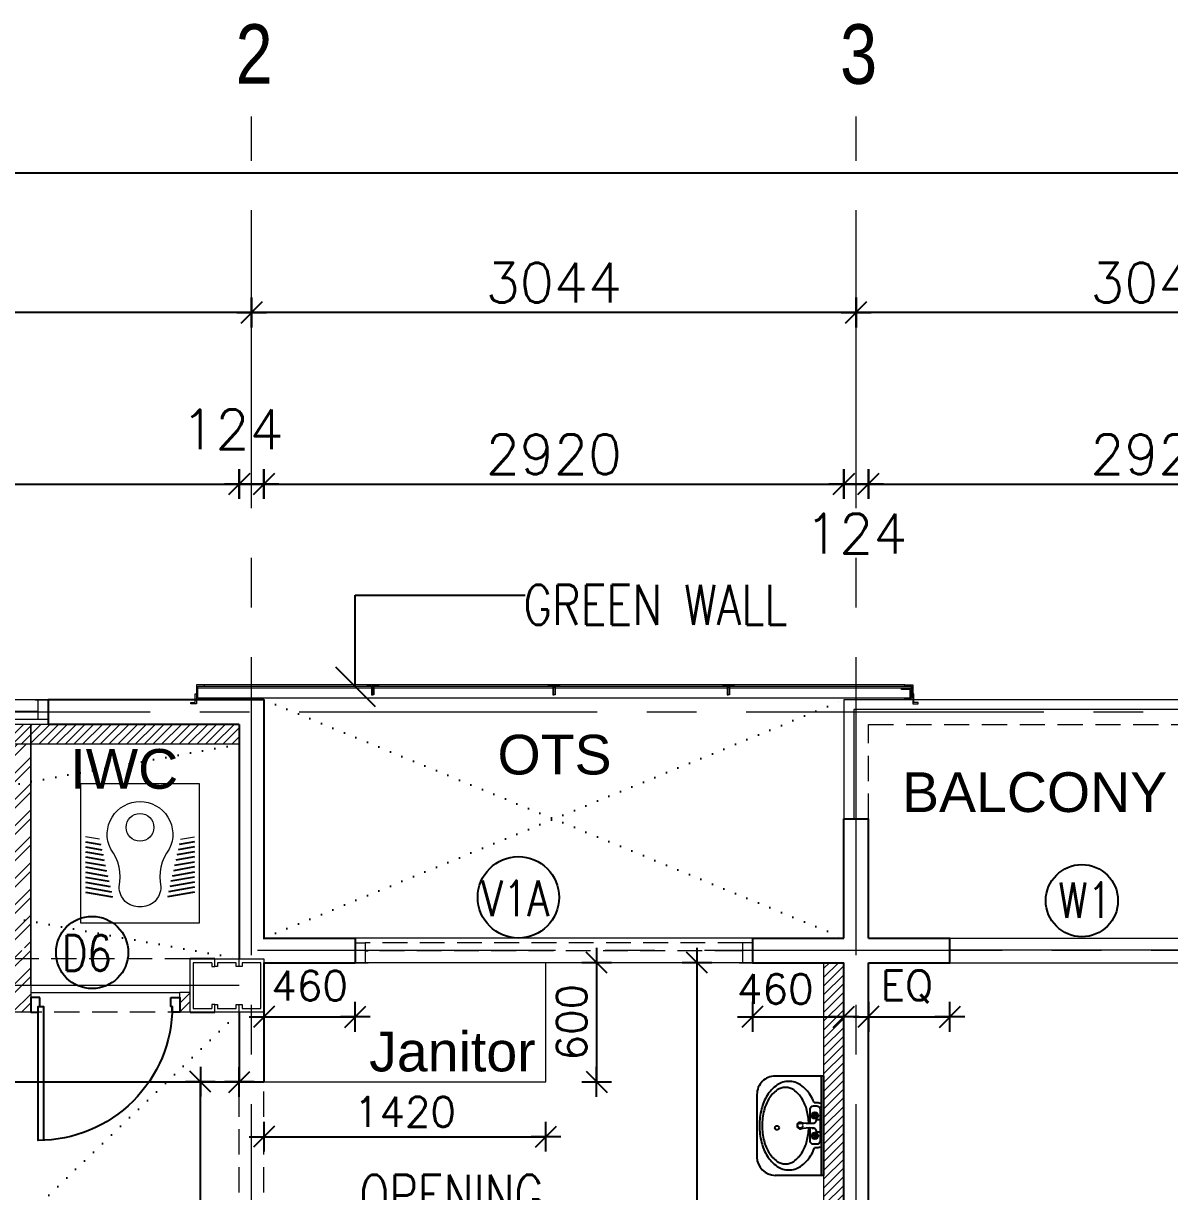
# Model space of a CAD drawing. Header units: inches. Extents: x -234845 to -176446, y -524542 to -442800.
# Drawn here: x -224339 to -218567, y -471123 to -465241 of the extents above; entities that cross this region are included whole.
import ezdxf
from ezdxf.enums import TextEntityAlignment as Align

# ---------------------------------------------------------------- set-up
doc = ezdxf.new("R2010")
doc.units = ezdxf.units.IN
doc.header["$MEASUREMENT"] = 0
doc.header["$PDMODE"] = 34
doc.header["$PDSIZE"] = -10
for name, pattern in [('CENTER2', [1.125, 0.75, -0.125, 0.125, -0.125]), ('DASHED', [19.05, 12.7, -6.35]), ('DOT2', [0.125, 0, -0.125]), ('HIDDEN', [0.375, 0.25, -0.125])]:
    doc.linetypes.add(name, pattern=pattern)
for name, color, linetype in [('ADOOR', 14, 'Continuous'), ('arrow', 23, 'Continuous'), ('ATT', 33, 'Continuous'), ('COLUMN', 6, 'Continuous'), ('Dim dotted', 30, 'Continuous'), ('Dimension', 10, 'Continuous'), ('DOOR', 34, 'Continuous'), ('fur', 34, 'Continuous'), ('GA', 4, 'Continuous'), ('GFRG PANELS', 4, 'Continuous'), ('GRID-TAGS', 31, 'Continuous'), ('HATCH', 252, 'Continuous'), ('MISC', 2, 'Continuous'), ('rail', 11, 'Continuous'), ('STEPS', 161, 'Continuous'), ('win tag', 144, 'Continuous')]:
    doc.layers.add(name, color=color, linetype=linetype)
for name, color, linetype, lineweight in [('Grid', 254, 'Continuous', 15), ('TEXT', 32, 'Continuous', 18), ('win', 14, 'Continuous', 13)]:
    doc.layers.add(name, color=color, linetype=linetype, lineweight=lineweight)
doc.styles.add('ARIAL', font='arial.ttf')
doc.styles.add('RMTXT', font='romans.shx')
doc.styles.add('ROMANS', font='romans.shx', dxfattribs={"width": 0.8})
doc.styles.get("Standard").update_dxf_attribs({"font": 'arial.ttf'})
doc.styles.add('style1', font='romans.shx', dxfattribs={"width": 0.8})
doc.dimstyles.new('ELEV-DIM', dxfattribs={"dimtxt": 150, "dimasz": 1, "dimexe": 100, "dimexo": 150, "dimgap": 50, "dimtad": 1, "dimdec": 0, "dimzin": 0, "dimdsep": 46, "dimtxsty": 'RMTXT', "dimblk": 'ARH4', "dimcen": 0.09375, "dimdle": 100, "dimse1": 1, "dimse2": 1, "dimclrd": 256, "dimclre": 256, "dimclrt": 151, "dimadec": 0, "dimazin": 0, "dimtfac": 50, "dimtdec": 0, "dimtofl": 0, "dimtmove": 2, "dimatfit": 3, "dimldrblk": 'OBLIQUE', "dimfxl": 1, "dimtolj": 1, "dimtzin": 0, "dimlwd": -1, "dimlwe": -1, "dimarcsym": 0})

# ---------------------------------------------------------------- blocks, each defined once
blk = doc.blocks.new('W')
at = {"layer": 'win'}
for p, q in [((600, 124), (-600, 124)), ((600, 59), (-600, 59)), ((600, 0), (-600, 0))]:
    blk.add_line(p, q, dxfattribs=at)
blk = doc.blocks.new('ARH4')
for p, q in [((0, -75), (0, 75)), ((-53.033, -53.033), (53.033, 53.033)), ((75, 0), (-75, 0))]:
    blk.add_line(p, q)
blk = doc.blocks.new('*D601')
at = {"layer": 'DEFPOINTS', "color": 0, "transparency": 16777216}
for p in [(-229486, -465994.9), (-229486, -466581.9), (-189644, -468478)]:
    blk.add_point(p, dxfattribs=at)
at = {"layer": 'Dimension', "transparency": 16777216}
blk.add_line((-189645, -465994.9), (-229485, -465994.9), dxfattribs=at)
at = {"layer": 'Dimension', "transparency": 16777216, "rotation": 180}
blk.add_blockref('ARH4', (-229486, -465994.9), dxfattribs=at)
at = {"layer": 'Dimension', "transparency": 16777216}
blk.add_blockref('ARH4', (-189644, -465994.9), dxfattribs=at)
at = {"layer": 'Dimension', "color": 151, "lineweight": 0, "transparency": 16777216, "insert": (-209565, -465844.9), "char_height": 200, "attachment_point": 5, "style": 'RMTXT'}
blk.add_mtext('\\A1;39842', dxfattribs=at)
blk = doc.blocks.new('_Oblique')
at = {"color": 0, "linetype": 'ByBlock', "lineweight": -2}
blk.add_line((-0.5, -0.5), (0.5, 0.5), dxfattribs=at)
blk = doc.blocks.new('*D611')
at = {"layer": 'DEFPOINTS', "color": 0, "transparency": 16777216}
for p in [(-220146, -466696.9), (-220146, -468109.1), (-217102, -469116.3)]:
    blk.add_point(p, dxfattribs=at)
at = {"layer": 'Dimension', "transparency": 16777216}
blk.add_line((-217103, -466696.9), (-220145, -466696.9), dxfattribs=at)
at = {"layer": 'Dimension', "transparency": 16777216, "rotation": 180}
blk.add_blockref('ARH4', (-220146, -466696.9), dxfattribs=at)
at = {"layer": 'Dimension', "transparency": 16777216}
blk.add_blockref('ARH4', (-217102, -466696.9), dxfattribs=at)
at = {"layer": 'Dimension', "color": 151, "lineweight": 0, "transparency": 16777216, "insert": (-218624, -466546.9), "char_height": 200, "attachment_point": 5, "style": 'RMTXT'}
blk.add_mtext('\\A1;3044', dxfattribs=at)
blk = doc.blocks.new('*D612')
at = {"layer": 'DEFPOINTS', "color": 0, "transparency": 16777216}
for p in [(-223190, -466696.9), (-220146, -468109.1), (-223190, -468596)]:
    blk.add_point(p, dxfattribs=at)
at = {"layer": 'Dimension', "transparency": 16777216}
blk.add_line((-220147, -466696.9), (-223189, -466696.9), dxfattribs=at)
at = {"layer": 'Dimension', "transparency": 16777216, "rotation": 180}
blk.add_blockref('ARH4', (-223190, -466696.9), dxfattribs=at)
at = {"layer": 'Dimension', "transparency": 16777216}
blk.add_blockref('ARH4', (-220146, -466696.9), dxfattribs=at)
at = {"layer": 'Dimension', "color": 151, "lineweight": 0, "transparency": 16777216, "insert": (-221668, -466546.9), "char_height": 200, "attachment_point": 5, "style": 'RMTXT'}
blk.add_mtext('\\A1;3044', dxfattribs=at)
blk = doc.blocks.new('A$C3FC92FCC')
at = {"layer": 'win'}
for p, q in [((-650, 124), (1350, 124)), ((-650, 100), (-600, 100)), ((-650, 100), (-600, 100)), ((-650, 0), (-650, 100)), ((-600, 100), (-600, 60)), ((-600, 60), (-585, 60)), ((-600, 60), (-600, 0)), ((1300, 60), (1285, 60)), ((1350, 100), (1300, 100)), ((1350, 100), (1300, 100)), ((1300, 100), (1300, 60)), ((1300, 60), (1300, 0)), ((1350, 0), (1350, 100)), ((-650, 0), (-585, 0)), ((-585, 0), (-650, 0)), ((-585, 0), (1285, 0)), ((1350, 0), (1285, 0)), ((1285, 0), (1350, 0))]:
    blk.add_line(p, q, dxfattribs=at)
at = {"layer": 'win', "linetype": 'HIDDEN', "ltscale": 500}
for p, q in [((-600, 100), (1300, 100)), ((-585, 60), (1285, 60))]:
    blk.add_line(p, q, dxfattribs=at)
blk = doc.blocks.new('*D627')
at = {"layer": 'DEFPOINTS', "color": 0, "transparency": 16777216}
for p in [(-229424, -466696.9), (-229424, -467263.8), (-223190, -467263.8)]:
    blk.add_point(p, dxfattribs=at)
at = {"layer": 'Dimension', "transparency": 16777216}
blk.add_line((-223191, -466696.9), (-229423, -466696.9), dxfattribs=at)
at = {"layer": 'Dimension', "transparency": 16777216, "rotation": 180}
blk.add_blockref('ARH4', (-229424, -466696.9), dxfattribs=at)
at = {"layer": 'Dimension', "transparency": 16777216}
blk.add_blockref('ARH4', (-223190, -466696.9), dxfattribs=at)
at = {"layer": 'Dimension', "color": 151, "lineweight": 0, "transparency": 16777216, "insert": (-226601.3, -466546.9), "char_height": 200, "attachment_point": 5, "style": 'RMTXT'}
blk.add_mtext('\\A1;6234', dxfattribs=at)
blk = doc.blocks.new('A$C22EE04D7')
at = {"layer": 'ADOOR', "linetype": 'Continuous', "lineweight": 0, "ltscale": 10}
blk.add_line((600, 8), (4193, 8), dxfattribs=at)
blk.add_lwpolyline([(650, 58), (600, 58), (600, 8), (606, 8), (606, 52), (650, 52), (650, 58)], dxfattribs=at)
at = {"layer": 'Dimension', "color": 2, "lineweight": 0}
for points in [[(633, 75), (593, 75), (593, 0), (633, 0), (633, 7), (600, 7), (600, 68), (633, 68), (633, 75)], [(1516, 24), (1522, 24), (1522, 74), (1494, 74), (1494, 68), (1516, 68), (1516, 24)], [(1528, 24), (1522, 24), (1522, 74), (1550, 74), (1550, 68), (1528, 68), (1528, 24)], [(2394, 24), (2400, 24), (2400, 74), (2372, 74), (2372, 68), (2394, 68), (2394, 24)], [(2406, 24), (2400, 24), (2400, 74), (2428, 74), (2428, 68), (2406, 68), (2406, 24)], [(3305.9, 24), (3311.9, 24), (3311.9, 74), (3283.9, 74), (3283.9, 68), (3305.9, 68), (3305.9, 24)], [(3317.9, 24), (3311.9, 24), (3311.9, 74), (3339.9, 74), (3339.9, 68), (3317.9, 68), (3317.9, 24)], [(4160, 75), (4200, 75), (4200, 0), (4160, 0), (4160, 7), (4193, 7), (4193, 68), (4160, 68), (4160, 75)], [(587, 30), (593, 30), (593, -20), (565, -20), (565, -14), (587, -14), (587, 30)], [(4206, 30), (4200, 30), (4200, -20), (4228, -20), (4228, -14), (4206, -14), (4206, 30)]]:
    blk.add_lwpolyline(points, dxfattribs=at)
at = {"layer": 'Dimension', "lineweight": 0}
for points in [[(600, 58), (1516, 58), (1516, 68), (600, 68)], [(1528, 58), (2394, 58), (2394, 68), (1528, 68)], [(2406, 58), (3305.9, 58), (3305.9, 68), (2406, 68)], [(3317.9, 58), (4193, 58), (4193, 68), (3317.9, 68)]]:
    blk.add_lwpolyline(points, close=True, dxfattribs=at)
at = {"layer": 'MISC', "color": 8, "lineweight": 0}
blk.add_line((633, 75), (4162, 75), dxfattribs=at)
blk = doc.blocks.new('D1000')
at = {"layer": 'DOOR'}
for points in [[(0, 940), (0, 1000), (100, 1000), (100, 950), (60, 950), (60, 940)], [(0, 60), (0, 0), (100, 0), (100, 50), (60, 50), (60, 60)]]:
    blk.add_lwpolyline(points, close=True, dxfattribs=at)
blk.add_lwpolyline([(60, 950, -0.414214), (960, 50), (60, 50), (60, 85), (959.3, 85)], format="xyb", dxfattribs=at)
blk = doc.blocks.new('*X7')
at = {"color": 0}
for p, q in [((29.55, 61.605), (29.704, 61.577)), ((29.55, 61.554), (29.716, 61.525)), ((29.55, 61.503), (29.728, 61.472)), ((29.55, 61.452), (29.74, 61.419)), ((29.55, 61.401), (29.752, 61.366)), ((29.55, 61.351), (29.764, 61.313)), ((29.55, 61.3), (29.776, 61.26)), ((29.55, 61.249), (29.788, 61.207)), ((29.55, 61.198), (29.8, 61.154)), ((29.55, 61.148), (29.812, 61.101)), ((29.55, 61.097), (29.824, 61.049))]:
    blk.add_line(p, q, dxfattribs=at)
blk = doc.blocks.new('AWC')
at = {"layer": 'fur', "lineweight": 0}
for p, q in [((0.56, 0.408), (0.535, 0.55)), ((0.56, -0.408), (0.535, -0.55))]:
    blk.add_line(p, q, dxfattribs=at)
blk.add_lwpolyline([(0, 0.6), (0, -0.6), (1.4, -0.6), (1.4, 0.6)], close=True, dxfattribs=at)
blk.add_lwpolyline([(0.658, 0.295, 0.221695), (1.04, 0.21, -0.428912), (1.24, 0, -0.428912), (1.04, -0.21, 0.221695), (0.658, -0.295, -0.558538), (0.18, 0, -0.558538)], format="xyb", close=True, dxfattribs=at)
blk.add_circle((0.44, 0), 0.14, dxfattribs=at)
at = {"layer": 'fur', "lineweight": 0, "xscale": -1, "rotation": 90}
blk.add_blockref('*X7', (62.19, 30.1), dxfattribs=at)
at = {"layer": 'fur', "lineweight": 0, "rotation": 90}
blk.add_blockref('*X7', (62.19, -30.1), dxfattribs=at)
blk = doc.blocks.new('WCA-P')
at = {"layer": 'fur', "lineweight": 0, "xscale": 500, "yscale": 500, "zscale": 500}
blk.add_blockref('AWC', (-220, 0), dxfattribs=at)
blk = doc.blocks.new('LAV-B')
at = {"layer": 'fur'}
for p, q in [((63.5, 528.2), (795.9, 528.2)), ((63.5, 528.2), (63.5, 173.4)), ((795.9, 528.2), (795.9, 173.4)), ((63.5, 512.6), (795.9, 512.6)), ((372.4, 465.8), (335.3, 465.8)), ((353.8, 484.3), (353.8, 447.2)), ((384.3, 478.1), (384.3, 504.2)), ((411.3, 446), (411.3, 454.9)), ((447.3, 446), (447.3, 454.9)), ((474.3, 478.1), (474.3, 504.2)), ((486.2, 465.8), (523.2, 465.8)), ((504.7, 484.3), (504.7, 447.2)), ((198.5, 38.4), (660.9, 38.4))]:
    blk.add_line(p, q, dxfattribs=at)
for points in [[(257.6, 459.9, 0.039711), (206.9, 434.2, 0.107049), (129.3, 360.2, 0.150029), (102.9, 274.1, 0.150029), (129.3, 188, 0.107049), (206.9, 113.9, 0.075298), (305.8, 72.3, 0.06206), (429.6, 56.9, 0.06206), (553.4, 72.3, 0.075298), (652.3, 113.9, 0.107049), (729.9, 188, 0.150029), (756.3, 274.1, 0.150029), (729.9, 360.2, 0.107049), (652.3, 434.2, 0.045264), (594.2, 462.8, 0.053604)], [(257.6, 459.9), (257.6, 481.4, -0.161372), (267.9, 512.6)], [(412, 429.8), (309.4, 429.8, -0.414214), (284.2, 455), (284.2, 479, -0.414214), (309.4, 504.2), (541.6, 504.2, -0.414214), (566.8, 479)], [(566.8, 479), (566.8, 455, -0.414214), (541.6, 429.8), (446.5, 429.8, -0.414214)], [(583.9, 512.6, -0.161372), (594.2, 481.4, -0.414214)], [(594.2, 481.4), (594.2, 462.8, -0.414214)], [(414.1, 420.9, 0.053604), (316.9, 407.1, 0.075298), (230.4, 370.7, 0.107049), (166.5, 309.8, 0.150029), (147.9, 249, 0.150029), (166.5, 188.2, 0.107049), (230.4, 127.3, 0.075298), (316.9, 90.9, 0.06206), (429.6, 76.8, 0.06206), (542.4, 90.9, 0.075298), (628.8, 127.3, 0.107049), (692.7, 188.2, 0.150029), (711.3, 249, 0.150029), (692.7, 309.8, 0.107049), (628.8, 370.7, 0.075298), (542.4, 407.1, 0.053604), (445.1, 420.9, 0.06206)]]:
    blk.add_lwpolyline(points, format="xyb", dxfattribs=at)
for centre, radius in [((353.8, 465.8), 23.9), ((353.8, 465.8), 18.5), ((504.7, 465.8), 23.9), ((504.7, 465.8), 18.5), ((445.6, 186.7), 15.5)]:
    blk.add_circle(centre, radius, dxfattribs=at)
at = {"layer": 'fur', "linetype": 'HIDDEN'}
blk.add_circle((429.3, 358.2), 18.5, dxfattribs=at)
at = {"layer": 'fur'}
for centre, radius, start, end in [((383.9, 450.4), 27.7, 350.79667, 89.28346), ((95.4, 423.2), 316.7, 348.15508, 4.12749), ((763.1, 423.2), 316.7, 175.87251, 191.84492), ((474.6, 450.4), 27.7, 90.71654, 189.20333), ((429.3, 358.2), 23.9, 157.96453, 22.03547), ((198.5, 173.4), 135, 180, 270), ((660.9, 173.4), 135, 270, 0)]:
    blk.add_arc(centre, radius, start, end, dxfattribs=at)
blk = doc.blocks.new('*D1259')
at = {"layer": 'DEFPOINTS', "color": 0, "transparency": 16777216}
for p in [(5914.2, 5510.4), (6185, 5510.4), (5924.6, 3620)]:
    blk.add_point(p, dxfattribs=at)
at = {"layer": 'Dim dotted', "transparency": 16777216}
blk.add_line((5914.2, 3621), (5914.2, 5509.4), dxfattribs=at)
for p, rotation in [((5914.2, 5510.4), 90), ((5914.2, 3620), 270)]:
    blk.add_blockref('ARH4', p, dxfattribs=dict(at, rotation=rotation))
at = {"layer": 'Dim dotted', "color": 151, "transparency": 16777216, "insert": (5789.2, 4565.2), "char_height": 150, "attachment_point": 5, "rotation": 90, "style": 'RMTXT'}
blk.add_mtext('\\A1;1890', dxfattribs=at)
blk = doc.blocks.new('*D630')
at = {"layer": 'DEFPOINTS', "color": 0, "transparency": 16777216}
for p in [(-223252, -467560.7), (-229362, -468770.6), (-223252, -469004.1)]:
    blk.add_point(p, dxfattribs=at)
at = {"layer": 'Dimension', "transparency": 16777216}
blk.add_line((-229361, -467560.7), (-223253, -467560.7), dxfattribs=at)
at = {"layer": 'Dimension', "transparency": 16777216, "rotation": 180}
blk.add_blockref('ARH4', (-229362, -467560.7), dxfattribs=at)
at = {"layer": 'Dimension', "transparency": 16777216}
blk.add_blockref('ARH4', (-223252, -467560.7), dxfattribs=at)
at = {"layer": 'Dimension', "color": 151, "lineweight": 0, "transparency": 16777216, "insert": (-226283.2, -467408), "char_height": 200, "attachment_point": 5, "style": 'RMTXT'}
blk.add_mtext('\\A1;6110', dxfattribs=at)
blk = doc.blocks.new('*D874')
at = {"layer": 'DEFPOINTS', "color": 0, "transparency": 16777216}
for p in [(-220208, -467560.7), (-223128, -468646.6), (-220208, -469246.6)]:
    blk.add_point(p, dxfattribs=at)
at = {"layer": 'Dimension', "transparency": 16777216}
blk.add_line((-223127, -467560.7), (-220209, -467560.7), dxfattribs=at)
at = {"layer": 'Dimension', "transparency": 16777216, "rotation": 180}
blk.add_blockref('ARH4', (-223128, -467560.7), dxfattribs=at)
at = {"layer": 'Dimension', "transparency": 16777216}
blk.add_blockref('ARH4', (-220208, -467560.7), dxfattribs=at)
at = {"layer": 'Dimension', "color": 151, "lineweight": 0, "transparency": 16777216, "insert": (-221668, -467410.7), "char_height": 200, "attachment_point": 5, "style": 'RMTXT'}
blk.add_mtext('\\A1;2920', dxfattribs=at)
blk = doc.blocks.new('*D631')
at = {"layer": 'DEFPOINTS', "color": 0, "transparency": 16777216}
for p in [(-220084, -467560.7), (-220208, -468770.6), (-220084, -468770.6)]:
    blk.add_point(p, dxfattribs=at)
at = {"layer": 'Dimension', "transparency": 16777216}
blk.add_line((-220207, -467560.7), (-220085, -467560.7), dxfattribs=at)
at = {"layer": 'Dimension', "transparency": 16777216, "rotation": 180}
blk.add_blockref('ARH4', (-220208, -467560.7), dxfattribs=at)
at = {"layer": 'Dimension', "transparency": 16777216}
blk.add_blockref('ARH4', (-220084, -467560.7), dxfattribs=at)
at = {"layer": 'Dimension', "color": 151, "lineweight": 0, "transparency": 16777216, "insert": (-220146, -467809.9), "char_height": 200, "attachment_point": 5, "style": 'RMTXT'}
blk.add_mtext('\\A1;124', dxfattribs=at)
blk = doc.blocks.new('*D632')
at = {"layer": 'DEFPOINTS', "color": 0, "transparency": 16777216}
for p in [(-217164, -467560.7), (-220084, -468646.6), (-217164, -469246.6)]:
    blk.add_point(p, dxfattribs=at)
at = {"layer": 'Dimension', "transparency": 16777216}
blk.add_line((-220083, -467560.7), (-217165, -467560.7), dxfattribs=at)
at = {"layer": 'Dimension', "transparency": 16777216, "rotation": 180}
blk.add_blockref('ARH4', (-220084, -467560.7), dxfattribs=at)
at = {"layer": 'Dimension', "transparency": 16777216}
blk.add_blockref('ARH4', (-217164, -467560.7), dxfattribs=at)
at = {"layer": 'Dimension', "color": 151, "lineweight": 0, "transparency": 16777216, "insert": (-218624, -467410.7), "char_height": 200, "attachment_point": 5, "style": 'RMTXT'}
blk.add_mtext('\\A1;2920', dxfattribs=at)
blk = doc.blocks.new('*D884')
at = {"layer": 'DEFPOINTS', "color": 0, "transparency": 16777216}
for p in [(-220084, -469970.6), (-219674, -469970.6), (-219674, -470243.2)]:
    blk.add_point(p, dxfattribs=at)
at = {"layer": 'Dim dotted', "transparency": 16777216}
blk.add_line((-220083, -470243.2), (-219675, -470243.2), dxfattribs=at)
at = {"layer": 'Dim dotted', "transparency": 16777216, "rotation": 180}
blk.add_blockref('ARH4', (-220084, -470243.2), dxfattribs=at)
at = {"layer": 'Dim dotted', "transparency": 16777216}
blk.add_blockref('ARH4', (-219674, -470243.2), dxfattribs=at)
at = {"layer": 'Dim dotted', "color": 151, "transparency": 16777216, "insert": (-219890, -470091.4), "char_height": 150, "attachment_point": 5, "style": 'RMTXT'}
blk.add_mtext('\\A1;EQ', dxfattribs=at)
blk = doc.blocks.new('*D890')
at = {"layer": 'DEFPOINTS', "color": 0, "transparency": 16777216}
for p in [(-220668, -469970.6), (-220208, -469970.6), (-220208, -470243.2)]:
    blk.add_point(p, dxfattribs=at)
at = {"layer": 'Dim dotted', "transparency": 16777216}
blk.add_line((-220667, -470243.2), (-220209, -470243.2), dxfattribs=at)
at = {"layer": 'Dim dotted', "transparency": 16777216, "rotation": 180}
blk.add_blockref('ARH4', (-220668, -470243.2), dxfattribs=at)
at = {"layer": 'Dim dotted', "transparency": 16777216}
blk.add_blockref('ARH4', (-220208, -470243.2), dxfattribs=at)
at = {"layer": 'Dim dotted', "color": 151, "transparency": 16777216, "insert": (-220553.4, -470102.8), "char_height": 150, "attachment_point": 5, "style": 'RMTXT'}
blk.add_mtext('\\A1;460', dxfattribs=at)
blk = doc.blocks.new('*D891')
at = {"layer": 'DEFPOINTS', "color": 0, "transparency": 16777216}
for p in [(-223128, -469970.6), (-222668, -469970.6), (-222668, -470243.2)]:
    blk.add_point(p, dxfattribs=at)
at = {"layer": 'Dim dotted', "transparency": 16777216}
blk.add_line((-223127, -470243.2), (-222669, -470243.2), dxfattribs=at)
at = {"layer": 'Dim dotted', "transparency": 16777216, "rotation": 180}
blk.add_blockref('ARH4', (-223128, -470243.2), dxfattribs=at)
at = {"layer": 'Dim dotted', "transparency": 16777216}
blk.add_blockref('ARH4', (-222668, -470243.2), dxfattribs=at)
at = {"layer": 'Dim dotted', "color": 151, "transparency": 16777216, "insert": (-222898, -470086.7), "char_height": 150, "attachment_point": 5, "style": 'RMTXT'}
blk.add_mtext('\\A1;460', dxfattribs=at)
blk = doc.blocks.new('*D684')
at = {"layer": 'DEFPOINTS', "color": 0, "transparency": 16777216}
for p in [(-220736.7, -469970.6), (-220947.3, -474356.6), (-220736.7, -474356.6)]:
    blk.add_point(p, dxfattribs=at)
at = {"layer": 'Dim dotted', "transparency": 16777216}
blk.add_line((-220947.3, -469971.6), (-220947.3, -474355.6), dxfattribs=at)
for p, rotation in [((-220947.3, -469970.6), 90), ((-220947.3, -474356.6), 270)]:
    blk.add_blockref('ARH4', p, dxfattribs=dict(at, rotation=rotation))
at = {"layer": 'Dim dotted', "color": 151, "transparency": 16777216, "insert": (-221072.3, -472163.6), "char_height": 150, "attachment_point": 5, "rotation": 90, "style": 'RMTXT'}
blk.add_mtext('\\A1;4386', dxfattribs=at)
blk = doc.blocks.new('*D709')
at = {"layer": 'DEFPOINTS', "color": 0, "transparency": 16777216}
for p in [(-229362, -470220.6), (-223252, -470220.7), (-223252, -470571.2)]:
    blk.add_point(p, dxfattribs=at)
at = {"layer": 'Dim dotted', "transparency": 16777216}
blk.add_line((-229361, -470571.2), (-223253, -470571.2), dxfattribs=at)
at = {"layer": 'Dim dotted', "transparency": 16777216, "rotation": 180}
blk.add_blockref('ARH4', (-229362, -470571.2), dxfattribs=at)
at = {"layer": 'Dim dotted', "transparency": 16777216}
blk.add_blockref('ARH4', (-223252, -470571.2), dxfattribs=at)
at = {"layer": 'Dim dotted', "color": 151, "transparency": 16777216, "insert": (-226307, -470446.2), "char_height": 150, "attachment_point": 5, "style": 'RMTXT'}
blk.add_mtext('\\A1;6110', dxfattribs=at)
blk = doc.blocks.new('*D711')
at = {"layer": 'DEFPOINTS', "color": 0, "transparency": 16777216}
for p in [(-221708, -469970.6), (-221708, -470570.6), (-221453, -470570.6)]:
    blk.add_point(p, dxfattribs=at)
at = {"layer": 'Dim dotted', "transparency": 16777216}
blk.add_line((-221453, -469971.6), (-221453, -470569.6), dxfattribs=at)
for p, rotation in [((-221453, -469970.6), 90), ((-221453, -470570.6), 270)]:
    blk.add_blockref('ARH4', p, dxfattribs=dict(at, rotation=rotation))
at = {"layer": 'Dim dotted', "color": 151, "transparency": 16777216, "insert": (-221578, -470270.6), "char_height": 150, "attachment_point": 5, "rotation": 90, "style": 'RMTXT'}
blk.add_mtext('\\A1;600', dxfattribs=at)
blk = doc.blocks.new('*D712')
at = {"layer": 'DEFPOINTS', "color": 0, "transparency": 16777216}
for p in [(-223128, -470570.6), (-221708, -470570.6), (-221708, -470846.7)]:
    blk.add_point(p, dxfattribs=at)
at = {"layer": 'Dim dotted', "transparency": 16777216}
blk.add_line((-223127, -470846.7), (-221709, -470846.7), dxfattribs=at)
at = {"layer": 'Dim dotted', "transparency": 16777216, "rotation": 180}
blk.add_blockref('ARH4', (-223128, -470846.7), dxfattribs=at)
at = {"layer": 'Dim dotted', "transparency": 16777216}
blk.add_blockref('ARH4', (-221708, -470846.7), dxfattribs=at)
at = {"layer": 'Dim dotted', "color": 151, "transparency": 16777216, "insert": (-222418, -470721.7), "char_height": 150, "attachment_point": 5, "style": 'RMTXT'}
blk.add_mtext('\\A1;1420', dxfattribs=at)
blk = doc.blocks.new('A$C6AA31E92')
at = {"layer": 'COLUMN'}
for p, q in [((124, 270), (0, 270)), ((0, 0), (124, 0))]:
    blk.add_line(p, q, dxfattribs=at)
at = {"layer": 'COLUMN', "lineweight": 0, "ltscale": 505}
for p, q in [((0, 238), (0, 270)), ((0, 238), (0, 270)), ((0, 0), (0, 238)), ((109, 250), (15, 250)), ((15, 250), (15, 238)), ((15, 238), (15, 20)), ((109, 250), (109, 230)), ((124, 230), (124, 270)), ((124, 270), (372, 270)), ((124, 230), (124, 270)), ((233, 250), (139, 250)), ((139, 250), (139, 230)), ((233, 230), (233, 250)), ((248, 230), (248, 270)), ((357, 250), (263, 250)), ((263, 250), (263, 230)), ((357, 20), (357, 250)), ((372, 270), (372, 0)), ((109, 230), (124, 230)), ((139, 230), (124, 230)), ((263, 230), (233, 230)), ((15, 20), (109, 20)), ((124, 40), (109, 40)), ((109, 40), (109, 20)), ((124, 0), (124, 40)), ((124, 40), (139, 40)), ((139, 40), (139, 20)), ((139, 20), (233, 20)), ((233, 20), (233, 40)), ((233, 40), (263, 40)), ((248, 0), (248, 40)), ((263, 40), (263, 20)), ((263, 20), (357, 20)), ((372, 0), (124, 0))]:
    blk.add_line(p, q, dxfattribs=at)
blk = doc.blocks.new('*D940')
at = {"layer": 'DEFPOINTS', "color": 0, "transparency": 16777216}
for p in [(-223128, -467560.7), (-223252, -469058.3), (-223128, -469058.3)]:
    blk.add_point(p, dxfattribs=at)
at = {"layer": 'Dimension', "transparency": 16777216}
blk.add_line((-223251, -467560.7), (-223129, -467560.7), dxfattribs=at)
at = {"layer": 'Dimension', "transparency": 16777216, "rotation": 180}
blk.add_blockref('ARH4', (-223252, -467560.7), dxfattribs=at)
at = {"layer": 'Dimension', "transparency": 16777216}
blk.add_blockref('ARH4', (-223128, -467560.7), dxfattribs=at)
at = {"layer": 'Dimension', "color": 151, "lineweight": 0, "transparency": 16777216, "insert": (-223286.6, -467285.7), "char_height": 200, "attachment_point": 5, "style": 'RMTXT'}
blk.add_mtext('\\A1;124', dxfattribs=at)
blk = doc.blocks.new('A$C27F27171')
at = {"layer": 'HATCH', "lineweight": 0}
h = blk.add_hatch(dxfattribs=at)
h.set_pattern_fill('ANSI31', color=256, scale=250, style=0)
h.set_pattern_definition([(45, (-0.0001, 7210), (-22.09709, 22.09709), [])])
h.paths.add_polyline_path([(6110, 7310), (2224.8, 7310), (1610, 7310), (1610, 7210), (2660, 7210), (6110, 7210)])
h.paths.add_polyline_path([(0, 6130), (100, 6130), (100, 7210), (1510, 7210), (1510, 7310), (0, 7310)])
h.paths.add_polyline_path([(100, 5860), (0, 5860), (0, 4960), (100, 4960)])
h = blk.add_hatch(dxfattribs=at)
h.set_pattern_fill('ANSI32', color=256, scale=250, style=0)
h.set_pattern_definition([(45, (-0.0001, 2500), (-66.2913, 66.2913), []), (45, (44.19, 2500), (-66.2913, 66.2913), [])])
h.paths.add_polyline_path([(1610, 7310), (1510, 7310), (1510, 6916.7), (1610, 6895.9)])
h.paths.add_polyline_path([(1610, 6895.9), (1510, 6916.7), (1510, 6253.3), (1610, 6274.1)])
h.paths.add_polyline_path([(1610, 6172), (1510, 6172), (1510, 5860), (1910, 5860), (1910, 5935), (1910, 5960), (1610, 5960)])
h.paths.add_polyline_path([(1610, 6274.1), (1510, 6253.3), (1510, 6172), (1610, 6172)])
h.paths.add_polyline_path([(2760, 7210), (2660, 7210), (2660, 6677.6), (2760, 6656.8)])
h.paths.add_polyline_path([(2760, 6656.8), (2660, 6677.6), (2660, 6492.4), (2760, 6513.2)])
h.paths.add_polyline_path([(2760, 6513.2), (2660, 6492.4), (2660, 6172), (2760, 6172)])
h.paths.add_polyline_path([(2760, 6172), (2660, 6172), (2660, 5860), (2760, 5860)])
h.paths.add_polyline_path([(3910, 7210), (3810, 7210), (3810, 6731.6), (3910, 6752.4)])
h.paths.add_polyline_path([(3910, 6752.4), (3810, 6731.6), (3810, 6438.4), (3910, 6417.6)])
h.paths.add_polyline_path([(3910, 6417.6), (3810, 6438.4), (3810, 6172), (3910, 6172)])
h.paths.add_polyline_path([(3910, 6172), (3810, 6172), (3810, 5960), (3510, 5960), (3510, 5860), (3810, 5860), (4210, 5860), (4210, 5935), (4210, 5960), (3910, 5960)])
h.paths.add_polyline_path([(5060, 6991.6), (4960, 6970.8), (4960, 6199.2), (5060, 6178.4)])
h.paths.add_polyline_path([(5060, 6172), (4960, 6172), (4960, 5860), (5060, 5860)])
h.paths.add_polyline_path([(5060, 7210), (4960, 7210), (4960, 6970.8), (5060, 6991.6)])
h.paths.add_polyline_path([(1023, 4960), (100, 4960), (100, 4860), (1125.6, 4860)])
h.paths.add_polyline_path([(1610, 4960), (1023, 4960), (1125.6, 4860), (1510, 4860), (1510, 4530), (1610, 4530)])
h.paths.add_polyline_path([(100, 4960), (0, 4960), (0, 4944.5), (0, 4860), (100, 4860)])
h.paths.add_polyline_path([(1615, 3780), (0, 3780), (0, 3680), (1615, 3680)])
h.paths.add_polyline_path([(1610, 2628), (1510, 2628), (1510, 2600), (100, 2600), (100, 2500), (1610, 2500)])
h.paths.add_polyline_path([(1610, 2930), (1510, 2930), (1510, 2628), (1610, 2628)])
h.paths.add_polyline_path([(5862, 5860), (5862, 5960), (5810, 5960), (5810, 5860)])
h = blk.add_hatch(dxfattribs=at)
h.set_pattern_fill('ANSI31', color=256, scale=250, style=0)
h.set_pattern_definition([(45, (9054, 1724), (-22.09709, 22.09709), [])])
h.paths.add_polyline_path([(9154, 6110), (9054, 6110), (9054, 3128), (9154, 3128)])
h.paths.add_polyline_path([(9154, 3128), (9054, 3128), (9054, 2320), (9154, 2320)])
h.paths.add_polyline_path([(9154, 2320), (9054, 2320), (9054, 1724), (9154, 1724)])
at = {"layer": 'ADOOR', "linetype": 'DASHED', "lineweight": 0, "ltscale": 10}
for p, q in [((5862, 6130), (100, 6130)), ((5877, 5860), (100, 5860)), ((6110, 3620), (6110, 5510)), ((6234, 3620), (6234, 5510))]:
    blk.add_line(p, q, dxfattribs=at)
at = {"layer": 'ADOOR', "lineweight": 0}
for p, q in [((9054, 1724), (9054, 6110)), ((5060, 5960), (5810, 5960))]:
    blk.add_line(p, q, dxfattribs=at)
for points in [[(6110, 7210), (1610, 7210)], [(6234, 5510), (7654, 5510), (7654, 6110)]]:
    blk.add_lwpolyline(points, dxfattribs=at)
at = {"layer": 'Dim dotted', "linetype": 'DOT2', "ltscale": 500}
for p, q in [((100, 7210), (6110, 6130)), ((6110, 7210), (100, 6130)), ((0, 0), (6110, 5860))]:
    blk.add_line(p, q, dxfattribs=at)
at = {"layer": 'STEPS', "lineweight": 5, "ltscale": 100}
for p, q in [((5060, 5995), (5060, 7311.2)), ((5862, 5960), (5810, 5960)), ((5810, 5860), (5810, 5960)), ((5862, 5860), (5810, 5860))]:
    blk.add_line(p, q, dxfattribs=at)
blk.add_lwpolyline([(5060, 7310), (5060, 5860), (4960, 5860), (4960, 7310)], dxfattribs=at)
at = {"layer": 'win'}
for p, q in [((5082, 7434), (3147, 7434)), ((5147, 7434), (5082, 7434)), ((5082, 7434), (5147, 7434)), ((5097, 7374), (5097, 7434)), ((5147, 7434), (5147, 7334)), ((5097, 7374), (5082, 7374)), ((5097, 7334), (5097, 7374)), ((5147, 7310), (3147, 7310)), ((5147, 7334), (5097, 7334)), ((5147, 7334), (5097, 7334))]:
    blk.add_line(p, q, dxfattribs=at)
at = {"layer": 'win', "linetype": 'HIDDEN', "ltscale": 500}
for p, q in [((5082, 7374), (3147, 7374)), ((5097, 7334), (3147, 7334))]:
    blk.add_line(p, q, dxfattribs=at)
at = {"layer": 'win tag'}
blk.add_circle((5368.9, 6161.3), 181.8, dxfattribs=at)
at = {"layer": 'ADOOR', "color": 6, "ltscale": 1000, "xscale": 0.750000000000001, "yscale": 0.750000000000001, "zscale": 0.750000000000001, "rotation": 270}
blk.add_blockref('D1000', (5060, 5935), dxfattribs=at)
at = {"layer": 'fur', "xscale": 0.682710520755781, "yscale": 0.682710520755781, "zscale": 0.682710520755781, "rotation": 270}
blk.add_blockref('LAV-B', (8690.3, 5582.6), dxfattribs=at)
at = {"layer": 'GA', "rotation": 270}
blk.add_blockref('WCA-P', (5610, 6791.2), dxfattribs=at)
at = {"layer": 'TEXT'}
for s, p in [('IWC', (5259.3, 6985.5, -0.8)), ('Janitor', (6763.9, 5562.5))]:
    blk.add_text(s, height=200, dxfattribs=at).set_placement(p)
at = {"layer": 'TEXT', "style": 'ROMANS', "width": 0.8}
blk.add_text('OPENING', height=200, dxfattribs=at).set_placement((6714.1, 4841.8))
at = {"layer": 'win tag', "style": 'style1', "width": 0.8}
blk.add_text('D6', height=178.5, dxfattribs=at).set_placement((5216.8, 6069.4))
at = {"layer": 'Dim dotted'}
dim = blk.add_linear_dim(base=(5914.2, 5510.4), p1=(5924.6, 3620), p2=(6185, 5510.4), angle=90, dimstyle='ELEV-DIM', override={"dimfxl": 50, "dimfxlon": 1}, dxfattribs=at)
dim.commit()
dim.dimension.update_dxf_attribs({"geometry": '*D1259', "text_midpoint": (5789.2, 4565.2)})

msp = doc.modelspace()

# ---------------------------------------------------------------- linework, layer by layer
at = {"layer": 'ADOOR', "linetype": 'DASHED', "lineweight": 0, "ltscale": 10}
msp.add_lwpolyline([(-220084, -469246.6), (-220084, -468770.6), (-217164, -468770.6), (-217164, -469246.6)], dxfattribs=at)
at = {"layer": 'Dim dotted', "linetype": 'DOT2', "ltscale": 500}
for p, q in [((-223128, -469846.6), (-220208, -468646.6)), ((-223128, -468646.6), (-220208, -469846.6))]:
    msp.add_line(p, q, dxfattribs=at)
at = {"layer": 'GFRG PANELS'}
for p, q in [((-224215, -468646.6), (-224215, -468770.6)), ((-223128, -468646.6), (-224215, -468646.6)), ((-223128, -468646.6), (-223128, -469846.6)), ((-223252, -468770.6), (-224215, -468770.6)), ((-223252, -468770.6), (-223252, -469950.6)), ((-220208, -469846.6), (-220208, -469246.6)), ((-220208, -469246.6), (-220084, -469246.6)), ((-220084, -469846.6), (-220084, -469246.6)), ((-223128, -469846.6), (-222668, -469846.6)), ((-222668, -469846.6), (-222668, -469970.6)), ((-220668, -469846.6), (-220208, -469846.6)), ((-220668, -469846.6), (-220668, -469970.6)), ((-220084, -469846.6), (-219674, -469846.6)), ((-219674, -469970.6), (-219674, -469846.6)), ((-223128, -469970.6), (-222668, -469970.6)), ((-223128, -469970.6), (-223128, -470570.6)), ((-220668, -469970.6), (-220208, -469970.6)), ((-220208, -474356.6), (-220208, -469970.6)), ((-220084, -469970.6), (-219674, -469970.6)), ((-220084, -476080.6), (-220084, -469970.6)), ((-223252, -470220.6), (-223252, -470570.6)), ((-223252, -470570.6), (-223128, -470570.6))]:
    msp.add_line(p, q, dxfattribs=at)
at = {"layer": 'Grid', "linetype": 'CENTER2', "lineweight": 5, "ltscale": 2000}
for p, q in [((-223190, -485682.6), (-223190, -465709.6)), ((-220146, -485682.6), (-220146, -465709.6)), ((-178700.4, -468708.6), (-233183.3, -468708.6)), ((-183410, -469908.6), (-223190, -469908.6)), ((-223252, -470085.6), (-233183.3, -470085.6))]:
    msp.add_line(p, q, dxfattribs=at)
at = {"layer": 'rail', "lineweight": 5, "ltscale": 100}
for p, q in [((-217040, -468646.6), (-220208, -468646.6)), ((-220208, -468646.6), (-220208, -469246.6)), ((-217090, -468696.6), (-220158, -468696.6)), ((-220158, -468696.6), (-220158, -469246.6))]:
    msp.add_line(p, q, dxfattribs=at)
at = {"layer": 'win tag'}
for centre, radius in [((-221846.4, -469641.7), 204.9), ((-219009.2, -469658.5), 181.8)]:
    msp.add_circle(centre, radius, dxfattribs=at)

# ---------------------------------------------------------------- block references
at = {"layer": 'ATT', "lineweight": 0}
msp.add_blockref('A$C27F27171', (-229362, -476080.6), dxfattribs=at)
at = {"layer": 'COLUMN', "lineweight": 0, "xscale": -1}
msp.add_blockref('A$C3FC92FCC', (-221318, -469970.6), dxfattribs=at)
at = {"layer": 'COLUMN', "lineweight": 0, "ltscale": 505}
msp.add_blockref('A$C6AA31E92', (-223500, -470220.6), dxfattribs=at)
at = {"layer": 'GA', "lineweight": 0, "xscale": -1}
msp.add_blockref('A$C22EE04D7', (-219268, -468646.6), dxfattribs=at)
at = {"layer": 'win', "lineweight": 0, "rotation": 180}
msp.add_blockref('W', (-219074, -469846.6), dxfattribs=at)

# ---------------------------------------------------------------- texts
at = {"layer": 'GRID-TAGS', "style": 'ARIAL', "width": 0.8}
for tag, p in [('2', (-223177.4, -465395.7)), ('3', (-220133.4, -465395.7))]:
    msp.add_attdef(tag, text='', height=300, dxfattribs=at).set_placement(p, align=Align.MIDDLE_CENTER)
at = {"layer": 'TEXT', "style": 'style1', "width": 0.8}
msp.add_text('GREEN WALL', height=200, dxfattribs=at).set_placement((-221821.3, -468268.8))
at = {"layer": 'TEXT'}
for s, p in [('OTS', (-221951.8, -469023.1)), ('BALCONY', (-219914.8, -469212.1))]:
    msp.add_text(s, height=200, dxfattribs=at).set_placement(p)
at = {"layer": 'win tag', "style": 'style1', "width": 0.8}
for s, p in [('V1A', (-222034, -469735.9)), ('W1', (-219127.3, -469745.1))]:
    msp.add_text(s, height=178.5, dxfattribs=at).set_placement(p)

# ---------------------------------------------------------------- dimensions: what is measured, and where the dimension line sits
at = {"layer": 'Dim dotted'}
for base, p1, p2, picture, middle in [((-221453, -470570.6), (-221708, -469970.6), (-221708, -470570.6), '*D711', (-221578, -470270.6)), ((-220947.3, -474356.6), (-220736.7, -469970.6), (-220736.7, -474356.6), '*D684', (-221072.3, -472163.6))]:
    dim = msp.add_linear_dim(base=base, p1=p1, p2=p2, angle=90, dimstyle='ELEV-DIM', override={"dimfxl": 50, "dimfxlon": 1}, dxfattribs=at)
    dim.commit()
    dim.dimension.update_dxf_attribs({"geometry": picture, "text_midpoint": middle})
for base, p1, p2, picture, middle in [((-222668, -470243.2), (-223128, -469970.6), (-222668, -469970.6), '*D891', (-222898, -470086.7)), ((-220208, -470243.2), (-220668, -469970.6), (-220208, -469970.6), '*D890', (-220553.4, -470102.8))]:
    dim = msp.add_linear_dim(base=base, p1=p1, p2=p2, dimstyle='ELEV-DIM', override={"dimfxl": 50, "dimfxlon": 1}, dxfattribs=at)
    dim.commit()
    dim.dimension.update_dxf_attribs({"geometry": picture, "text_midpoint": middle, "dimtype": 160})
dim = msp.add_linear_dim(base=(-219674, -470243.2), p1=(-220084, -469970.6), p2=(-219674, -469970.6), text='EQ', dimstyle='ELEV-DIM', override={"dimfxl": 50, "dimfxlon": 1}, dxfattribs=at)
dim.commit()
dim.dimension.update_dxf_attribs({"geometry": '*D884', "text_midpoint": (-219890, -470091.4), "dimtype": 160})
for base, p1, p2, picture, middle in [((-223252, -470571.2), (-229362, -470220.6), (-223252, -470220.7), '*D709', (-226307, -470446.2)), ((-221708, -470846.7), (-223128, -470570.6), (-221708, -470570.6), '*D712', (-222418, -470721.7))]:
    dim = msp.add_linear_dim(base=base, p1=p1, p2=p2, dimstyle='ELEV-DIM', override={"dimfxl": 50, "dimfxlon": 1}, dxfattribs=at)
    dim.commit()
    dim.dimension.update_dxf_attribs({"geometry": picture, "text_midpoint": middle})
at = {"layer": 'Dimension', "lineweight": 0}
for base, p1, p2, picture, middle in [((-229486, -465994.9), (-189644, -468478), (-229486, -466581.9), '*D601', (-209565, -465844.9)), ((-223190, -466696.9), (-220146, -468109.1), (-223190, -468596), '*D612', (-221668, -466546.9)), ((-220146, -466696.9), (-217102, -469116.3), (-220146, -468109.1), '*D611', (-218624, -466546.9))]:
    dim = msp.add_linear_dim(base=base, p1=p1, p2=p2, angle=180, dimstyle='ELEV-DIM', override={"dimtxt": 200}, dxfattribs=at)
    dim.commit()
    dim.dimension.update_dxf_attribs({"geometry": picture, "text_midpoint": middle})
for base, p1, p2, picture, middle in [((-229424, -466696.9), (-223190, -467263.8), (-229424, -467263.8), '*D627', (-226601.3, -466546.9)), ((-223128, -467560.7), (-223252, -469058.3), (-223128, -469058.3), '*D940', (-223286.6, -467285.7)), ((-223252, -467560.7), (-229362, -468770.6), (-223252, -469004.1), '*D630', (-226283.2, -467408)), ((-220084, -467560.7), (-220208, -468770.6), (-220084, -468770.6), '*D631', (-220146, -467809.9))]:
    dim = msp.add_linear_dim(base=base, p1=p1, p2=p2, dimstyle='ELEV-DIM', override={"dimtxt": 200}, dxfattribs=at)
    dim.commit()
    dim.dimension.update_dxf_attribs({"geometry": picture, "text_midpoint": middle, "dimtype": 160})
for base, p1, p2, picture, middle in [((-220208, -467560.7), (-223128, -468646.6), (-220208, -469246.6), '*D874', (-221668, -467410.7)), ((-217164, -467560.7), (-220084, -468646.6), (-217164, -469246.6), '*D632', (-218624, -467410.7))]:
    dim = msp.add_linear_dim(base=base, p1=p1, p2=p2, dimstyle='ELEV-DIM', override={"dimtxt": 200}, dxfattribs=at)
    dim.commit()
    dim.dimension.update_dxf_attribs({"geometry": picture, "text_midpoint": middle})

# ---------------------------------------------------------------- leaders
at = {"layer": 'arrow'}
msp.add_leader([(-222667.9, -468581.6), (-222667.9, -468119.7), (-221812, -468119.7)], dimstyle='ELEV-DIM', override={"dimasz": 200, "dimtad": 0}, dxfattribs=at)

doc.saveas('drawing.dxf')
